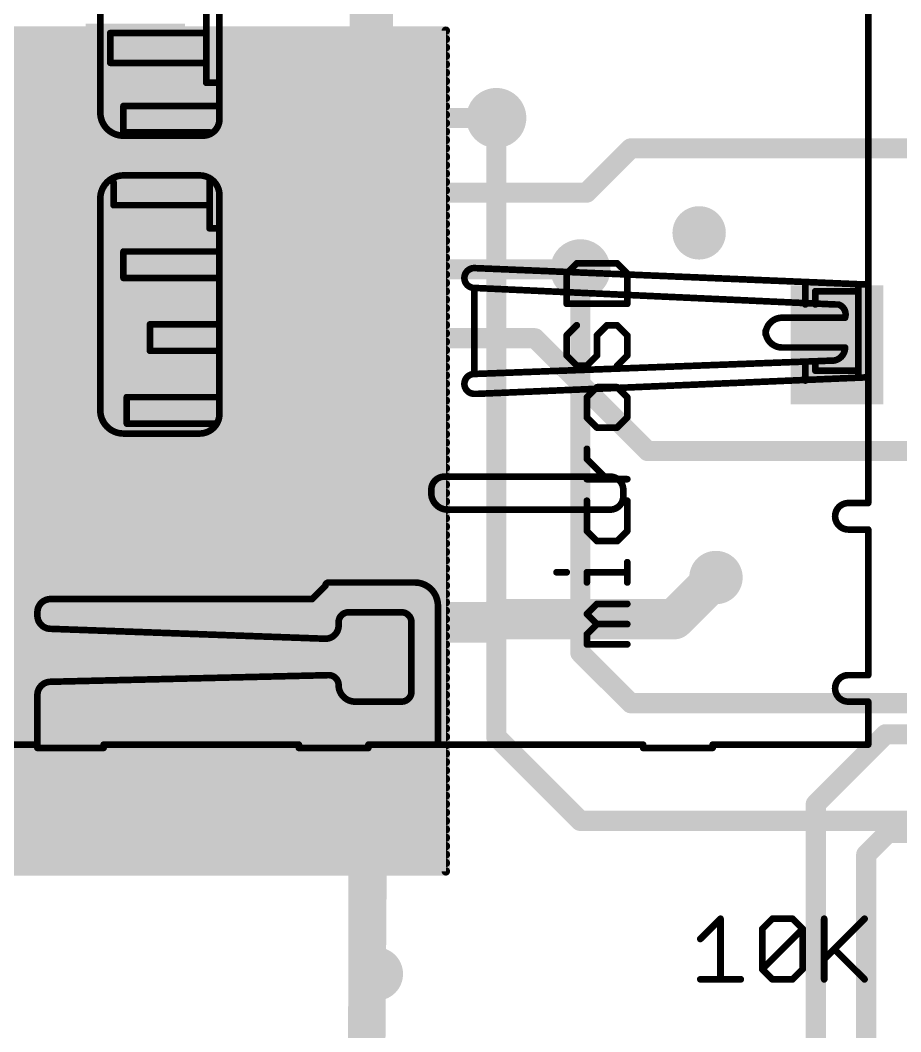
# Model space of a CAD drawing. Extents: x -5.7 to 68.6, y -2.1 to 53.8.
# Drawn here: x 3.73 to 17.03, y 29.33 to 44.61 of the extents above; entities that cross this region are included whole.
import ezdxf

# ---------------------------------------------------------------- set-up
doc = ezdxf.new("R2010")
doc.units = 0
for name, color, linetype in [('1', 12, 'CONTINUOUS'), ('16', 132, 'CONTINUOUS'), ('18', 110, 'CONTINUOUS'), ('27', 253, 'CONTINUOUS'), ('42', 132, 'CONTINUOUS'), ('51', 253, 'CONTINUOUS')]:
    doc.layers.add(name, color=color, linetype=linetype)

# ---------------------------------------------------------------- blocks, each defined once
blk = doc.blocks.new('RECT')
blk.add_solid([(-0.5, -0.5), (0.5, -0.5), (-0.5, 0.5), (0.5, 0.5)])
blk = doc.blocks.new('ROUNDV')
at = {"const_width": 0.5}
blk.add_lwpolyline([(0, -0.25, 1), (0, 0.25, 1), (0, -0.25)], format="xyb", dxfattribs=at)

msp = doc.modelspace()

# ---------------------------------------------------------------- linework, layer by layer
at = {"layer": '1'}
for points, const_width in [([(8.921, 18.646), (8.975, 53.321)], 0.508), ([(5.47, 44.204), (2.978, 44.204)], 0.6096), ([(5.87, 43.104), (5.898, 43.132)], 0.3048), ([(5.898, 43.132), (10.922, 43.132)], 0.3048), ([(12.286, 42.004), (12.954, 42.672)], 0.3048), ([(12.954, 42.672), (19.978, 42.672)], 0.3048), ([(5.47, 42.004), (12.286, 42.004)], 0.3048), ([(5.928, 40.846), (5.87, 40.904)], 0.3048), ([(5.928, 40.846), (12.192, 40.846)], 0.3048), ([(6.27, 39.804), (11.504, 39.804)], 0.3048), ([(11.504, 39.804), (11.938, 39.37)], 0.3048), ([(11.938, 39.37), (13.208, 38.1)], 0.3048), ([(13.208, 38.1), (17.272, 38.1)], 0.3048), ([(13.611, 35.56), (14.24, 36.189)], 0.6096), ([(3.048, 35.512), (10.874, 35.512)], 0.6096), ([(10.874, 35.512), (10.922, 35.56)], 0.6096), ([(10.922, 35.56), (13.611, 35.56)], 0.6096), ([(16.803, 33.821), (15.748, 32.766)], 0.3048), ([(20.018, 33.821), (16.803, 33.821)], 0.3048), ([(15.748, 32.766), (15.748, 25.33)], 0.3048), ([(16.838, 32.332), (16.51, 32.004)], 0.3048), ([(17.764, 32.332), (16.838, 32.332)], 0.3048), ([(16.51, 32.004), (16.51, 28.956)], 0.3048)]:
    msp.add_lwpolyline(points, dxfattribs=dict(at, const_width=const_width))
for points, const_width in [([(5.47, 44.0516, 1), (5.47, 44.3564)], 0.3048), ([(5.898, 43.2082, 1), (5.898, 43.0558)], 0.1524), ([(5.9519, 43.0781, 1), (5.8441, 43.1859)], 0.1524), ([(10.922, 43.0558, 1), (10.922, 43.2082)], 0.1524), ([(5.8161, 43.1579, 1), (5.9239, 43.0501)], 0.1524), ([(12.954, 42.7482, 1), (12.954, 42.5958)], 0.1524), ([(13.0079, 42.6181, 1), (12.9001, 42.7259)], 0.1524), ([(5.47, 42.0802, 1), (5.47, 41.9278)], 0.1524), ([(12.2321, 42.0579, 1), (12.3399, 41.9501)], 0.1524), ([(12.286, 41.9278, 1), (12.286, 42.0802)], 0.1524), ([(5.9239, 40.9579, 1), (5.8161, 40.8501)], 0.1524), ([(5.928, 40.9222, 1), (5.928, 40.7698)], 0.1524), ([(5.8741, 40.7921, 1), (5.9819, 40.8999)], 0.1524), ([(12.192, 40.7698, 1), (12.192, 40.9222)], 0.1524), ([(6.27, 39.8802, 1), (6.27, 39.7278)], 0.1524), ([(11.5579, 39.8579, 1), (11.4501, 39.7501)], 0.1524), ([(11.504, 39.7278, 1), (11.504, 39.8802)], 0.1524), ([(11.9919, 39.4239, 1), (11.8841, 39.3161)], 0.1524), ([(11.8841, 39.3161, 1), (11.9919, 39.4239)], 0.1524), ([(13.208, 38.1762, 1), (13.208, 38.0238)], 0.1524), ([(13.1541, 38.0461, 1), (13.2619, 38.1539)], 0.1524), ([(14.3478, 36.0812, 1), (14.1322, 36.2968)], 0.3048), ([(10.7662, 35.6198, 1), (10.9818, 35.4042)], 0.3048), ([(10.922, 35.7124, 1), (10.922, 35.4076)], 0.3048), ([(11.0298, 35.4522, 1), (10.8142, 35.6678)], 0.3048), ([(10.874, 35.3596, 1), (10.874, 35.6644)], 0.3048), ([(13.5032, 35.6678, 1), (13.7188, 35.4522)], 0.3048), ([(13.611, 35.4076, 1), (13.611, 35.7124)], 0.3048), ([(16.803, 33.8972, 1), (16.803, 33.7448)], 0.1524), ([(16.8569, 33.7671, 1), (16.7491, 33.8749)], 0.1524), ([(15.8242, 32.766, 1), (15.6718, 32.766)], 0.1524), ([(15.6941, 32.8199, 1), (15.8019, 32.7121)], 0.1524), ([(16.838, 32.4082, 1), (16.838, 32.2558)], 0.1524), ([(16.8919, 32.2781, 1), (16.7841, 32.3859)], 0.1524), ([(16.5862, 32.004, 1), (16.4338, 32.004)], 0.1524), ([(16.4561, 32.0579, 1), (16.5639, 31.9501)], 0.1524)]:
    msp.add_lwpolyline(points, format="xyb", dxfattribs=dict(at, const_width=const_width))
at = {"layer": '16'}
for points, const_width in [([(9.175, 53.554), (8.921, 18.646)], 0.5), ([(10.922, 43.132), (10.922, 33.782)], 0.3048), ([(12.192, 40.846), (12.192, 35.052)], 0.3048), ([(12.192, 35.052), (12.954, 34.29)], 0.3048), ([(12.954, 34.29), (26.162, 34.29)], 0.3048), ([(10.922, 33.782), (12.192, 32.512)], 0.3048), ([(12.192, 32.512), (27.178, 32.512)], 0.3048)]:
    msp.add_lwpolyline(points, dxfattribs=dict(at, const_width=const_width))
at = {"layer": '16', "const_width": 0.1524}
for points in [[(10.9982, 43.132, 1), (10.8458, 43.132)], [(12.2682, 40.846, 1), (12.1158, 40.846)], [(12.2459, 35.1059, 1), (12.1381, 34.9981)], [(12.1158, 35.052, 1), (12.2682, 35.052)], [(12.954, 34.3662, 1), (12.954, 34.2138)], [(12.9001, 34.2361, 1), (13.0079, 34.3439)], [(10.9759, 33.8359, 1), (10.8681, 33.7281)], [(10.8458, 33.782, 1), (10.9982, 33.782)], [(12.192, 32.5882, 1), (12.192, 32.4358)], [(12.1381, 32.4581, 1), (12.2459, 32.5659)]]:
    msp.add_lwpolyline(points, format="xyb", dxfattribs=at)
at = {"layer": '27', "const_width": 0.1016}
for points in [[(12.1376, 40.9354), (11.985, 40.7829)], [(12.7477, 40.9354), (12.1376, 40.9354)], [(12.9002, 40.7829), (12.7477, 40.9354)], [(11.985, 40.7829), (11.985, 40.3253)], [(12.9002, 40.3253), (12.9002, 40.7829)], [(11.985, 40.3253), (12.9002, 40.3253)], [(12.1376, 39.9999), (11.985, 39.8473)], [(12.4426, 39.8473), (12.5951, 39.9999)], [(12.5951, 39.9999), (12.7477, 39.9999)], [(12.7477, 39.9999), (12.9002, 39.8473)], [(11.985, 39.8473), (11.985, 39.5423)], [(12.4426, 39.5423), (12.4426, 39.8473)], [(12.9002, 39.8473), (12.9002, 39.5423)], [(11.985, 39.5423), (12.1376, 39.3898)], [(12.2901, 39.3898), (12.4426, 39.5423)], [(12.9002, 39.5423), (12.7477, 39.3898)], [(12.1376, 39.3898), (12.2901, 39.3898)], [(12.4426, 39.0644), (12.2901, 38.9118)], [(12.7477, 39.0644), (12.4426, 39.0644)], [(12.9002, 38.9118), (12.7477, 39.0644)], [(12.2901, 38.9118), (12.2901, 38.6068)], [(12.9002, 38.6068), (12.9002, 38.9118)], [(12.2901, 38.6068), (12.4426, 38.4542)], [(12.7477, 38.4542), (12.9002, 38.6068)], [(12.4426, 38.4542), (12.7477, 38.4542)], [(12.2901, 37.9797), (12.2901, 38.1322)], [(12.5951, 37.6746), (12.2901, 37.9797)], [(12.9002, 37.6746), (12.2901, 37.6746)], [(12.2901, 37.3492), (12.2901, 36.8916)], [(12.9002, 36.8916), (12.9002, 37.3492)], [(12.2901, 36.8916), (12.4426, 36.7391)], [(12.7477, 36.7391), (12.9002, 36.8916)], [(12.4426, 36.7391), (12.7477, 36.7391)], [(12.9002, 36.1154), (12.9002, 36.4205)], [(11.8325, 36.268), (11.985, 36.268)], [(12.2901, 36.1154), (12.2901, 36.268)], [(12.2901, 36.268), (12.9002, 36.268)], [(12.2901, 35.6375), (12.4426, 35.79)], [(12.4426, 35.79), (12.9002, 35.79)], [(12.4426, 35.485), (12.2901, 35.6375)], [(12.2901, 35.3325), (12.4426, 35.485)], [(12.4426, 35.485), (12.9002, 35.485)], [(12.2901, 35.1799), (12.2901, 35.3325)], [(12.9002, 35.1799), (12.2901, 35.1799)], [(14.0037, 30.7289), (14.3088, 31.034)], [(14.3088, 31.034), (14.3088, 30.1188)], [(14.9393, 30.8815), (15.0918, 31.034)], [(15.0918, 31.034), (15.3969, 31.034)], [(15.3969, 31.034), (15.5494, 30.8815)], [(15.8748, 31.034), (15.8748, 30.1188)], [(15.8748, 30.4239), (16.4849, 31.034)], [(14.9393, 30.2713), (14.9393, 30.8815)], [(14.9393, 30.2713), (15.5494, 30.8815)], [(15.5494, 30.8815), (15.5494, 30.2713)], [(16.0273, 30.5764), (16.4849, 30.1188)], [(15.0918, 30.1188), (14.9393, 30.2713)], [(15.5494, 30.2713), (15.3969, 30.1188)], [(14.0037, 30.1188), (14.6139, 30.1188)], [(15.3969, 30.1188), (15.0918, 30.1188)]]:
    msp.add_lwpolyline(points, dxfattribs=at)
at = {"layer": '27', "const_width": 0.0508}
for points in [[(12.1376, 40.9608, 1), (12.1376, 40.91)], [(12.1555, 40.9174, 1), (12.1196, 40.9534)], [(12.7656, 40.9534, 1), (12.7297, 40.9174)], [(12.7477, 40.91, 1), (12.7477, 40.9608)], [(12.0104, 40.7829, 1), (11.9596, 40.7829)], [(11.9671, 40.8008, 1), (12.003, 40.7649)], [(12.9256, 40.7829, 1), (12.8748, 40.7829)], [(12.8822, 40.7649, 1), (12.9182, 40.8008)], [(11.985, 40.3507, 1), (11.985, 40.2999)], [(11.9596, 40.3253, 1), (12.0104, 40.3253)], [(12.8748, 40.3253, 1), (12.9256, 40.3253)], [(12.9002, 40.2999, 1), (12.9002, 40.3507)], [(12.1555, 39.9819, 1), (12.1196, 40.0178)], [(12.5951, 40.0253, 1), (12.5951, 39.9745)], [(12.6131, 39.9819, 1), (12.5772, 40.0178)], [(12.7656, 40.0178, 1), (12.7297, 39.9819)], [(12.7477, 39.9745, 1), (12.7477, 40.0253)], [(12.0104, 39.8473, 1), (11.9596, 39.8473)], [(11.9671, 39.8653, 1), (12.003, 39.8294)], [(12.468, 39.8473, 1), (12.4172, 39.8473)], [(12.4246, 39.8653, 1), (12.4606, 39.8294)], [(12.9256, 39.8473, 1), (12.8748, 39.8473)], [(12.8822, 39.8294, 1), (12.9182, 39.8653)], [(12.003, 39.5602, 1), (11.9671, 39.5243)], [(12.4606, 39.5243, 1), (12.4246, 39.5602)], [(12.9182, 39.5243, 1), (12.8822, 39.5602)], [(11.9596, 39.5423, 1), (12.0104, 39.5423)], [(12.1376, 39.4152, 1), (12.1376, 39.3644)], [(12.1196, 39.3718, 1), (12.1555, 39.4077)], [(12.2721, 39.4077, 1), (12.308, 39.3718)], [(12.2901, 39.3644, 1), (12.2901, 39.4152)], [(12.4172, 39.5423, 1), (12.468, 39.5423)], [(12.7297, 39.4077, 1), (12.7656, 39.3718)], [(12.8748, 39.5423, 1), (12.9256, 39.5423)], [(12.4426, 39.0898, 1), (12.4426, 39.039)], [(12.4606, 39.0464, 1), (12.4246, 39.0823)], [(12.7656, 39.0823, 1), (12.7297, 39.0464)], [(12.7477, 39.039, 1), (12.7477, 39.0898)], [(12.3155, 38.9118, 1), (12.2647, 38.9118)], [(12.2721, 38.9298, 1), (12.308, 38.8939)], [(12.9256, 38.9118, 1), (12.8748, 38.9118)], [(12.8822, 38.8939, 1), (12.9182, 38.9298)], [(12.308, 38.6247, 1), (12.2721, 38.5888)], [(12.2647, 38.6068, 1), (12.3155, 38.6068)], [(12.8748, 38.6068, 1), (12.9256, 38.6068)], [(12.9182, 38.5888, 1), (12.8822, 38.6247)], [(12.4426, 38.4796, 1), (12.4426, 38.4288)], [(12.4246, 38.4363, 1), (12.4606, 38.4722)], [(12.7297, 38.4722, 1), (12.7656, 38.4363)], [(12.7477, 38.4288, 1), (12.7477, 38.4796)], [(12.3155, 38.1322, 1), (12.2647, 38.1322)], [(12.308, 37.9977, 1), (12.2721, 37.9617)], [(12.2647, 37.9797, 1), (12.3155, 37.9797)], [(12.2901, 37.7, 1), (12.2901, 37.6492)], [(12.5772, 37.6567, 1), (12.6131, 37.6926)], [(12.9002, 37.6492, 1), (12.9002, 37.7)], [(12.3155, 37.3492, 1), (12.2647, 37.3492)], [(12.9256, 37.3492, 1), (12.8748, 37.3492)], [(12.308, 36.9096, 1), (12.2721, 36.8737)], [(12.2647, 36.8916, 1), (12.3155, 36.8916)], [(12.8748, 36.8916, 1), (12.9256, 36.8916)], [(12.9182, 36.8737, 1), (12.8822, 36.9096)], [(12.4426, 36.7645, 1), (12.4426, 36.7137)], [(12.4246, 36.7212, 1), (12.4606, 36.7571)], [(12.7297, 36.7571, 1), (12.7656, 36.7212)], [(12.7477, 36.7137, 1), (12.7477, 36.7645)], [(12.9256, 36.4205, 1), (12.8748, 36.4205)], [(11.8325, 36.2934, 1), (11.8325, 36.2426)], [(11.985, 36.2426, 1), (11.985, 36.2934)], [(12.3155, 36.268, 1), (12.2647, 36.268)], [(12.2901, 36.2934, 1), (12.2901, 36.2426)], [(12.9002, 36.2426, 1), (12.9002, 36.2934)], [(12.2647, 36.1154, 1), (12.3155, 36.1154)], [(12.8748, 36.1154, 1), (12.9256, 36.1154)], [(12.4426, 35.8154, 1), (12.4426, 35.7646)], [(12.4606, 35.7721, 1), (12.4246, 35.808)], [(12.9002, 35.7646, 1), (12.9002, 35.8154)], [(12.308, 35.6555, 1), (12.2721, 35.6196)], [(12.2721, 35.6555, 1), (12.308, 35.6196)], [(12.4426, 35.5104, 1), (12.4426, 35.4596)], [(12.4606, 35.467, 1), (12.4246, 35.5029)], [(12.4246, 35.467, 1), (12.4606, 35.5029)], [(12.9002, 35.4596, 1), (12.9002, 35.5104)], [(12.3155, 35.3325, 1), (12.2647, 35.3325)], [(12.2721, 35.3504, 1), (12.308, 35.3145)], [(12.2901, 35.2053, 1), (12.2901, 35.1545)], [(12.2647, 35.1799, 1), (12.3155, 35.1799)], [(12.9002, 35.1545, 1), (12.9002, 35.2053)], [(14.3342, 31.034, 1), (14.2834, 31.034)], [(14.3268, 31.016, 1), (14.2908, 31.0519)], [(15.0918, 31.0594, 1), (15.0918, 31.0086)], [(15.1098, 31.016, 1), (15.0738, 31.0519)], [(15.4148, 31.0519, 1), (15.3789, 31.016)], [(15.3969, 31.0086, 1), (15.3969, 31.0594)], [(15.9002, 31.034, 1), (15.8494, 31.034)], [(16.5029, 31.016, 1), (16.4669, 31.0519)], [(14.9647, 30.8815, 1), (14.9139, 30.8815)], [(14.9213, 30.8994, 1), (14.9572, 30.8635)], [(15.5748, 30.8815, 1), (15.524, 30.8815)], [(15.5673, 30.8635, 1), (15.5314, 30.8994)], [(15.5314, 30.8635, 1), (15.5673, 30.8994)], [(13.9858, 30.7469, 1), (14.0217, 30.711)], [(16.0453, 30.5944, 1), (16.0093, 30.5584)], [(15.8568, 30.4418, 1), (15.8927, 30.4059)], [(14.9572, 30.2893, 1), (14.9213, 30.2534)], [(14.9213, 30.2893, 1), (14.9572, 30.2534)], [(14.9139, 30.2713, 1), (14.9647, 30.2713)], [(15.524, 30.2713, 1), (15.5748, 30.2713)], [(15.5673, 30.2534, 1), (15.5314, 30.2893)], [(14.0037, 30.1442, 1), (14.0037, 30.0934)], [(14.2834, 30.1188, 1), (14.3342, 30.1188)], [(14.6139, 30.0934, 1), (14.6139, 30.1442)], [(15.0918, 30.1442, 1), (15.0918, 30.0934)], [(15.0738, 30.1008, 1), (15.1098, 30.1368)], [(15.3789, 30.1368, 1), (15.4148, 30.1008)], [(15.3969, 30.0934, 1), (15.3969, 30.1442)], [(15.8494, 30.1188, 1), (15.9002, 30.1188)], [(16.4669, 30.1008, 1), (16.5029, 30.1368)]]:
    msp.add_lwpolyline(points, format="xyb", dxfattribs=at)
at = {"layer": '42', "const_width": 0.127}
for points in [[(0, 44.45), (10.16, 44.45)], [(10.16, 44.45), (10.16, 31.75)], [(0, 44.323), (10.16, 44.323)], [(0, 44.196), (10.16, 44.196)], [(0, 44.069), (10.16, 44.069)], [(0, 43.942), (10.16, 43.942)], [(0, 43.815), (10.16, 43.815)], [(0, 43.688), (10.16, 43.688)], [(0, 43.561), (10.16, 43.561)], [(0, 43.434), (10.16, 43.434)], [(0, 43.307), (10.16, 43.307)], [(0, 43.18), (10.16, 43.18)], [(0, 43.053), (10.16, 43.053)], [(0, 42.926), (10.16, 42.926)], [(0, 42.799), (10.16, 42.799)], [(0, 42.672), (10.16, 42.672)], [(0, 42.545), (10.16, 42.545)], [(0, 42.418), (10.16, 42.418)], [(0, 42.291), (10.16, 42.291)], [(0, 42.164), (10.16, 42.164)], [(0, 42.037), (10.16, 42.037)], [(0, 41.91), (10.16, 41.91)], [(0, 41.783), (10.16, 41.783)], [(0, 41.656), (10.16, 41.656)], [(0, 41.529), (10.16, 41.529)], [(0, 41.402), (10.16, 41.402)], [(0, 41.275), (10.16, 41.275)], [(0, 41.148), (10.16, 41.148)], [(0, 41.021), (10.16, 41.021)], [(0, 40.894), (10.16, 40.894)], [(0, 40.767), (10.16, 40.767)], [(0, 40.64), (10.16, 40.64)], [(0, 40.513), (10.16, 40.513)], [(0, 40.386), (10.16, 40.386)], [(0, 40.259), (10.16, 40.259)], [(0, 40.132), (10.16, 40.132)], [(0, 40.005), (10.16, 40.005)], [(0, 39.878), (10.16, 39.878)], [(0, 39.751), (10.16, 39.751)], [(0, 39.624), (10.16, 39.624)], [(0, 39.497), (10.16, 39.497)], [(0, 39.37), (10.16, 39.37)], [(0, 39.243), (10.16, 39.243)], [(0, 39.116), (10.16, 39.116)], [(0, 38.989), (10.16, 38.989)], [(0, 38.862), (10.16, 38.862)], [(0, 38.735), (10.16, 38.735)], [(0, 38.608), (10.16, 38.608)], [(0, 38.481), (10.16, 38.481)], [(0, 38.354), (10.16, 38.354)], [(0, 38.227), (10.16, 38.227)], [(0, 38.1), (10.16, 38.1)], [(0, 37.973), (10.16, 37.973)], [(0, 37.846), (10.16, 37.846)], [(0, 37.719), (10.16, 37.719)], [(0, 37.592), (10.16, 37.592)], [(0, 37.465), (10.16, 37.465)], [(0, 37.338), (10.16, 37.338)], [(0, 37.211), (10.16, 37.211)], [(0, 37.084), (10.16, 37.084)], [(0, 36.957), (10.16, 36.957)], [(0, 36.83), (10.16, 36.83)], [(0, 36.703), (10.16, 36.703)], [(0, 36.576), (10.16, 36.576)], [(0, 36.449), (10.16, 36.449)], [(0, 36.322), (10.16, 36.322)], [(0, 36.195), (10.16, 36.195)], [(0, 36.068), (10.16, 36.068)], [(0, 35.941), (10.16, 35.941)], [(0, 35.814), (10.16, 35.814)], [(0, 35.687), (10.16, 35.687)], [(0, 35.56), (10.16, 35.56)], [(0, 35.433), (10.16, 35.433)], [(0, 35.306), (10.16, 35.306)], [(0, 35.179), (10.16, 35.179)], [(0, 35.052), (10.16, 35.052)], [(0, 34.925), (10.16, 34.925)], [(0, 34.798), (10.16, 34.798)], [(0, 34.671), (10.16, 34.671)], [(0, 34.544), (10.16, 34.544)], [(0, 34.417), (10.16, 34.417)], [(0, 34.29), (10.16, 34.29)], [(0, 34.163), (10.16, 34.163)], [(0, 34.036), (10.16, 34.036)], [(0, 33.909), (10.16, 33.909)], [(0, 33.782), (10.16, 33.782)], [(0, 33.655), (10.16, 33.655)], [(0, 33.528), (10.16, 33.528)], [(0, 33.401), (10.16, 33.401)], [(0, 33.274), (10.16, 33.274)], [(0, 33.147), (10.16, 33.147)], [(0, 33.02), (10.16, 33.02)], [(0, 32.893), (10.16, 32.893)], [(0, 32.766), (10.16, 32.766)], [(0, 32.639), (10.16, 32.639)], [(0, 32.512), (10.16, 32.512)], [(0, 32.385), (10.16, 32.385)], [(0, 32.258), (10.16, 32.258)], [(0, 32.131), (10.16, 32.131)], [(0, 32.004), (10.16, 32.004)], [(0, 31.877), (10.16, 31.877)], [(10.16, 31.75), (0, 31.75)], [(0, 31.75), (10.16, 31.75)]]:
    msp.add_lwpolyline(points, dxfattribs=at)
at = {"layer": '42', "const_width": 0.0635}
for points in [[(10.1918, 44.45, 1), (10.1282, 44.45)], [(10.16, 44.4183, 1), (10.16, 44.4818)], [(10.16, 44.2912, 1), (10.16, 44.3548)], [(10.16, 44.1643, 1), (10.16, 44.2278)], [(10.16, 44.0373, 1), (10.16, 44.1008)], [(10.16, 43.9102, 1), (10.16, 43.9738)], [(10.16, 43.7833, 1), (10.16, 43.8468)], [(10.16, 43.6563, 1), (10.16, 43.7198)], [(10.16, 43.5292, 1), (10.16, 43.5928)], [(10.16, 43.4023, 1), (10.16, 43.4658)], [(10.16, 43.2752, 1), (10.16, 43.3388)], [(10.16, 43.1482, 1), (10.16, 43.2118)], [(10.16, 43.0213, 1), (10.16, 43.0848)], [(10.16, 42.8942, 1), (10.16, 42.9578)], [(10.16, 42.7672, 1), (10.16, 42.8308)], [(10.16, 42.6403, 1), (10.16, 42.7038)], [(10.16, 42.5132, 1), (10.16, 42.5768)], [(10.16, 42.3862, 1), (10.16, 42.4498)], [(10.16, 42.2593, 1), (10.16, 42.3228)], [(10.16, 42.1322, 1), (10.16, 42.1958)], [(10.16, 42.0052, 1), (10.16, 42.0688)], [(10.16, 41.8783, 1), (10.16, 41.9418)], [(10.16, 41.7512, 1), (10.16, 41.8148)], [(10.16, 41.6242, 1), (10.16, 41.6878)], [(10.16, 41.4973, 1), (10.16, 41.5608)], [(10.16, 41.3702, 1), (10.16, 41.4338)], [(10.16, 41.2432, 1), (10.16, 41.3068)], [(10.16, 41.1163, 1), (10.16, 41.1798)], [(10.16, 40.9892, 1), (10.16, 41.0528)], [(10.16, 40.8623, 1), (10.16, 40.9258)], [(10.16, 40.7353, 1), (10.16, 40.7988)], [(10.16, 40.6082, 1), (10.16, 40.6718)], [(10.16, 40.4813, 1), (10.16, 40.5448)], [(10.16, 40.3543, 1), (10.16, 40.4178)], [(10.16, 40.2272, 1), (10.16, 40.2908)], [(10.16, 40.1003, 1), (10.16, 40.1638)], [(10.16, 39.9733, 1), (10.16, 40.0368)], [(10.16, 39.8462, 1), (10.16, 39.9098)], [(10.16, 39.7193, 1), (10.16, 39.7828)], [(10.16, 39.5922, 1), (10.16, 39.6558)], [(10.16, 39.4652, 1), (10.16, 39.5288)], [(10.16, 39.3383, 1), (10.16, 39.4018)], [(10.16, 39.2112, 1), (10.16, 39.2748)], [(10.16, 39.0842, 1), (10.16, 39.1478)], [(10.16, 38.9573, 1), (10.16, 39.0208)], [(10.16, 38.8302, 1), (10.16, 38.8938)], [(10.16, 38.7032, 1), (10.16, 38.7668)], [(10.16, 38.5763, 1), (10.16, 38.6398)], [(10.16, 38.4492, 1), (10.16, 38.5128)], [(10.16, 38.3222, 1), (10.16, 38.3858)], [(10.16, 38.1953, 1), (10.16, 38.2588)], [(10.16, 38.0682, 1), (10.16, 38.1318)], [(10.16, 37.9412, 1), (10.16, 38.0048)], [(10.16, 37.8143, 1), (10.16, 37.8778)], [(10.16, 37.6872, 1), (10.16, 37.7508)], [(10.16, 37.5602, 1), (10.16, 37.6238)], [(10.16, 37.4333, 1), (10.16, 37.4968)], [(10.16, 37.3062, 1), (10.16, 37.3698)], [(10.16, 37.1792, 1), (10.16, 37.2428)], [(10.16, 37.0523, 1), (10.16, 37.1158)], [(10.16, 36.9252, 1), (10.16, 36.9888)], [(10.16, 36.7982, 1), (10.16, 36.8618)], [(10.16, 36.6713, 1), (10.16, 36.7348)], [(10.16, 36.5442, 1), (10.16, 36.6078)], [(10.16, 36.4173, 1), (10.16, 36.4808)], [(10.16, 36.2903, 1), (10.16, 36.3538)], [(10.16, 36.1632, 1), (10.16, 36.2268)], [(10.16, 36.0363, 1), (10.16, 36.0998)], [(10.16, 35.9093, 1), (10.16, 35.9728)], [(10.16, 35.7822, 1), (10.16, 35.8458)], [(10.16, 35.6553, 1), (10.16, 35.7188)], [(10.16, 35.5282, 1), (10.16, 35.5918)], [(10.16, 35.4012, 1), (10.16, 35.4648)], [(10.16, 35.2743, 1), (10.16, 35.3378)], [(10.16, 35.1472, 1), (10.16, 35.2108)], [(10.16, 35.0202, 1), (10.16, 35.0838)], [(10.16, 34.8933, 1), (10.16, 34.9568)], [(10.16, 34.7662, 1), (10.16, 34.8298)], [(10.16, 34.6392, 1), (10.16, 34.7028)], [(10.16, 34.5123, 1), (10.16, 34.5758)], [(10.16, 34.3852, 1), (10.16, 34.4488)], [(10.16, 34.2582, 1), (10.16, 34.3218)], [(10.16, 34.1313, 1), (10.16, 34.1948)], [(10.16, 34.0042, 1), (10.16, 34.0678)], [(10.16, 33.8772, 1), (10.16, 33.9408)], [(10.16, 33.7503, 1), (10.16, 33.8138)], [(10.16, 33.6232, 1), (10.16, 33.6868)], [(10.16, 33.4962, 1), (10.16, 33.5598)], [(10.16, 33.3693, 1), (10.16, 33.4328)], [(10.16, 33.2422, 1), (10.16, 33.3058)], [(10.16, 33.1152, 1), (10.16, 33.1788)], [(10.16, 32.9883, 1), (10.16, 33.0518)], [(10.16, 32.8612, 1), (10.16, 32.9248)], [(10.16, 32.7342, 1), (10.16, 32.7978)], [(10.16, 32.6073, 1), (10.16, 32.6708)], [(10.16, 32.4802, 1), (10.16, 32.5438)], [(10.16, 32.3532, 1), (10.16, 32.4168)], [(10.16, 32.2263, 1), (10.16, 32.2898)], [(10.16, 32.0992, 1), (10.16, 32.1628)], [(10.16, 31.9723, 1), (10.16, 32.0358)], [(10.16, 31.8453, 1), (10.16, 31.9088)], [(10.16, 31.7183, 1), (10.16, 31.7817)], [(10.16, 31.7183, 1), (10.16, 31.7817)], [(10.1282, 31.75, 1), (10.1918, 31.75)]]:
    msp.add_lwpolyline(points, format="xyb", dxfattribs=at)
at = {"layer": '51', "const_width": 0.1}
for points in [[(4.94, 43.214), (4.94, 46.414)], [(16.54, 37.314), (16.54, 44.914)], [(6.54, 44.764), (6.54, 44.414)], [(6.74, 44.764), (6.74, 43.664)], [(6.54, 44.414), (5.09, 44.414)], [(5.09, 44.414), (5.09, 43.964)], [(6.54, 44.414), (6.54, 43.964)], [(5.09, 43.964), (6.54, 43.964)], [(6.54, 43.964), (6.54, 43.664)], [(6.54, 43.664), (6.74, 43.664)], [(6.74, 43.664), (6.74, 43.314)], [(6.74, 43.314), (5.29, 43.314)], [(5.29, 43.314), (5.29, 42.914)], [(6.74, 43.314), (6.74, 43.114)], [(5.29, 42.914), (6.59, 42.914)], [(6.49, 42.864), (5.29, 42.864)], [(5.14, 41.814), (5.14, 42.164)], [(5.29, 42.264), (6.44, 42.264)], [(6.59, 42.214), (6.59, 41.814)], [(4.94, 38.714), (4.94, 41.914)], [(6.74, 41.964), (6.74, 41.464)], [(6.59, 41.814), (5.14, 41.814)], [(6.59, 41.814), (6.59, 41.464)], [(6.59, 41.464), (6.74, 41.464)], [(6.74, 41.464), (6.74, 41.114)], [(6.74, 41.114), (5.29, 41.114)], [(5.29, 41.114), (5.29, 40.714)], [(6.74, 41.114), (6.74, 40.014)], [(10.59, 40.864), (16.54, 40.614)], [(5.29, 40.714), (6.69, 40.714)], [(15.59, 40.314), (15.59, 40.614)], [(16.04, 40.314), (10.59, 40.564)], [(10.59, 40.564), (10.59, 39.264)], [(15.74, 40.314), (15.74, 40.514)], [(15.74, 40.514), (16.34, 40.514)], [(16.39, 40.564), (16.39, 39.214)], [(16.09, 40.314), (16.04, 40.314)], [(6.74, 40.014), (5.69, 40.014)], [(5.69, 40.014), (5.69, 39.614)], [(6.74, 40.014), (6.74, 39.614)], [(15.24, 40.114), (16.19, 40.114)], [(14.99, 39.914), (14.99, 39.864)], [(5.69, 39.614), (6.74, 39.614)], [(6.74, 39.614), (6.74, 38.914)], [(16.19, 39.664), (15.24, 39.664)], [(10.59, 39.264), (15.94, 39.464)], [(15.59, 39.414), (15.59, 39.164)], [(15.74, 39.414), (15.74, 39.314)], [(15.94, 39.464), (15.99, 39.464)], [(15.74, 39.314), (16.34, 39.314)], [(16.54, 39.214), (10.64, 38.964)], [(10.64, 38.964), (10.59, 38.964)], [(6.74, 38.914), (5.34, 38.914)], [(5.34, 38.914), (5.34, 38.514)], [(6.74, 38.914), (6.74, 38.664)], [(5.34, 38.514), (6.69, 38.514)], [(6.44, 38.364), (5.29, 38.364)], [(10.14, 37.714), (12.64, 37.714)], [(9.94, 37.464), (9.94, 37.514)], [(12.84, 37.514), (12.84, 37.414)], [(16.24, 37.314), (16.54, 37.314)], [(12.64, 37.214), (10.19, 37.214)], [(16.54, 36.914), (16.24, 36.914)], [(16.54, 34.714), (16.54, 36.914)], [(8.14, 35.864), (8.34, 36.064)], [(8.39, 36.114), (9.69, 36.114)], [(4.19, 35.864), (8.14, 35.864)], [(10.04, 35.764), (10.04, 33.664)], [(3.99, 35.614), (3.99, 35.664)], [(9.49, 35.664), (8.69, 35.664)], [(8.34, 35.264), (4.19, 35.414)], [(8.54, 35.514), (8.54, 35.464)], [(9.64, 34.464), (9.64, 35.514)], [(4.19, 34.614), (8.39, 34.714)], [(16.24, 34.714), (16.54, 34.714)], [(3.99, 33.664), (3.99, 34.414)], [(8.79, 34.314), (9.49, 34.314)], [(16.54, 34.314), (16.24, 34.314)], [(16.54, 33.664), (16.54, 34.314)], [(3.09, 33.664), (3.99, 33.664)], [(3.99, 33.664), (3.99, 33.614)], [(3.99, 33.614), (4.99, 33.614)], [(4.99, 33.614), (4.99, 33.664)], [(4.99, 33.664), (7.94, 33.664)], [(7.94, 33.664), (7.94, 33.614)], [(7.94, 33.614), (8.99, 33.614)], [(8.99, 33.614), (8.99, 33.664)], [(8.99, 33.664), (10.04, 33.664)], [(10.04, 33.664), (13.14, 33.664)], [(13.14, 33.664), (13.14, 33.614)], [(13.14, 33.614), (14.19, 33.614)], [(14.19, 33.614), (14.19, 33.664)], [(14.19, 33.664), (16.54, 33.664)]]:
    msp.add_lwpolyline(points, dxfattribs=at)
at = {"layer": '51'}
for points, const_width in [([(5.09, 44.439, 1), (5.09, 44.389)], 0.05), ([(5.115, 44.414, 1), (5.065, 44.414)], 0.05), ([(6.565, 44.414, 1), (6.515, 44.414)], 0.05), ([(6.515, 44.414, 1), (6.565, 44.414)], 0.05), ([(6.54, 44.389, 1), (6.54, 44.439)], 0.05), ([(5.09, 43.989, 1), (5.09, 43.939)], 0.05), ([(6.565, 43.964, 1), (6.515, 43.964)], 0.05), ([(6.54, 43.939, 1), (6.54, 43.989)], 0.05), ([(5.065, 43.964, 1), (5.115, 43.964)], 0.05), ([(6.515, 43.964, 1), (6.565, 43.964)], 0.05), ([(6.54, 43.689, 1), (6.54, 43.639)], 0.05), ([(6.765, 43.664, 1), (6.715, 43.664)], 0.05), ([(6.74, 43.639, 1), (6.74, 43.689)], 0.05), ([(6.515, 43.664, 1), (6.565, 43.664)], 0.05), ([(6.715, 43.664, 1), (6.765, 43.664)], 0.05), ([(4.94, 43.214, 0.4142), (5.29, 42.864)], 0.1), ([(4.965, 43.214, 1), (4.915, 43.214)], 0.05), ([(5.29, 43.339, 1), (5.29, 43.289)], 0.05), ([(5.315, 43.314, 1), (5.265, 43.314)], 0.05), ([(6.765, 43.314, 1), (6.715, 43.314)], 0.05), ([(6.715, 43.314, 1), (6.765, 43.314)], 0.05), ([(6.74, 43.289, 1), (6.74, 43.339)], 0.05), ([(4.915, 43.214, 1), (4.965, 43.214)], 0.05), ([(6.49, 42.864, 0.4142), (6.74, 43.114)], 0.1), ([(6.765, 43.114, 1), (6.715, 43.114)], 0.05), ([(6.715, 43.114, 1), (6.765, 43.114)], 0.05), ([(5.29, 42.939, 1), (5.29, 42.889)], 0.05), ([(6.59, 42.889, 1), (6.59, 42.939)], 0.05), ([(5.265, 42.914, 1), (5.315, 42.914)], 0.05), ([(5.29, 42.889, 1), (5.29, 42.839)], 0.05), ([(5.29, 42.839, 1), (5.29, 42.889)], 0.05), ([(6.49, 42.889, 1), (6.49, 42.839)], 0.05), ([(6.49, 42.839, 1), (6.49, 42.889)], 0.05), ([(5.29, 42.264, 0.4142), (4.94, 41.914)], 0.1), ([(5.165, 42.164, 1), (5.115, 42.164)], 0.05), ([(5.29, 42.289, 1), (5.29, 42.239)], 0.05), ([(5.29, 42.239, 1), (5.29, 42.289)], 0.05), ([(6.74, 41.964, 0.4142), (6.44, 42.264)], 0.1), ([(6.44, 42.289, 1), (6.44, 42.239)], 0.05), ([(6.44, 42.239, 1), (6.44, 42.289)], 0.05), ([(6.615, 42.214, 1), (6.565, 42.214)], 0.05), ([(4.965, 41.914, 1), (4.915, 41.914)], 0.05), ([(4.915, 41.914, 1), (4.965, 41.914)], 0.05), ([(6.765, 41.964, 1), (6.715, 41.964)], 0.05), ([(6.715, 41.964, 1), (6.765, 41.964)], 0.05), ([(5.14, 41.839, 1), (5.14, 41.789)], 0.05), ([(5.115, 41.814, 1), (5.165, 41.814)], 0.05), ([(6.615, 41.814, 1), (6.565, 41.814)], 0.05), ([(6.565, 41.814, 1), (6.615, 41.814)], 0.05), ([(6.59, 41.789, 1), (6.59, 41.839)], 0.05), ([(6.59, 41.489, 1), (6.59, 41.439)], 0.05), ([(6.565, 41.464, 1), (6.615, 41.464)], 0.05), ([(6.765, 41.464, 1), (6.715, 41.464)], 0.05), ([(6.715, 41.464, 1), (6.765, 41.464)], 0.05), ([(6.74, 41.439, 1), (6.74, 41.489)], 0.05), ([(5.29, 41.139, 1), (5.29, 41.089)], 0.05), ([(5.315, 41.114, 1), (5.265, 41.114)], 0.05), ([(6.765, 41.114, 1), (6.715, 41.114)], 0.05), ([(6.715, 41.114, 1), (6.765, 41.114)], 0.05), ([(6.74, 41.089, 1), (6.74, 41.139)], 0.05), ([(10.59, 40.864, 0.4142), (10.44, 40.714)], 0.1), ([(10.591, 40.889, 1), (10.589, 40.839)], 0.05), ([(10.59, 40.839, 1), (10.59, 40.889)], 0.05), ([(5.29, 40.739, 1), (5.29, 40.689)], 0.05), ([(5.265, 40.714, 1), (5.315, 40.714)], 0.05), ([(6.69, 40.689, 1), (6.69, 40.739)], 0.05), ([(10.44, 40.714, 0.4142), (10.59, 40.564)], 0.1), ([(10.465, 40.714, 1), (10.415, 40.714)], 0.05), ([(10.415, 40.714, 1), (10.465, 40.714)], 0.05), ([(15.615, 40.614, 1), (15.565, 40.614)], 0.05), ([(16.539, 40.589, 1), (16.541, 40.639)], 0.05), ([(10.5911, 40.589, 1), (10.5889, 40.539)], 0.05), ([(10.615, 40.564, 1), (10.565, 40.564)], 0.05), ([(10.59, 40.539, 1), (10.59, 40.589)], 0.05), ([(15.765, 40.514, 1), (15.715, 40.514)], 0.05), ([(15.74, 40.539, 1), (15.74, 40.489)], 0.05), ([(16.34, 40.489, 1), (16.34, 40.539)], 0.05), ([(16.415, 40.564, 1), (16.365, 40.564)], 0.05), ([(16.04, 40.339, 1), (16.04, 40.289)], 0.05), ([(16.0389, 40.289, 1), (16.0411, 40.339)], 0.05), ([(16.19, 40.114, 0.4142), (16.09, 40.314)], 0.1), ([(16.0979, 40.3377, 1), (16.0821, 40.2903)], 0.05), ([(16.09, 40.289, 1), (16.09, 40.339)], 0.05), ([(15.565, 40.314, 1), (15.615, 40.314)], 0.05), ([(15.715, 40.314, 1), (15.765, 40.314)], 0.05), ([(5.69, 40.039, 1), (5.69, 39.989)], 0.05), ([(5.715, 40.014, 1), (5.665, 40.014)], 0.05), ([(6.765, 40.014, 1), (6.715, 40.014)], 0.05), ([(6.715, 40.014, 1), (6.765, 40.014)], 0.05), ([(6.74, 39.989, 1), (6.74, 40.039)], 0.05), ([(15.24, 40.114, 0.4142), (14.99, 39.864)], 0.1), ([(15.24, 40.139, 1), (15.24, 40.089)], 0.05), ([(15.24, 40.089, 1), (15.24, 40.139)], 0.05), ([(16.1663, 40.1219, 1), (16.2137, 40.1061)], 0.05), ([(16.19, 40.089, 1), (16.19, 40.139)], 0.05), ([(14.99, 39.914, 0.4142), (15.24, 39.664)], 0.1), ([(15.015, 39.914, 1), (14.965, 39.914)], 0.05), ([(15.015, 39.914, 1), (14.965, 39.914)], 0.05), ([(14.965, 39.864, 1), (15.015, 39.864)], 0.05), ([(14.965, 39.864, 1), (15.015, 39.864)], 0.05), ([(5.69, 39.639, 1), (5.69, 39.589)], 0.05), ([(5.665, 39.614, 1), (5.715, 39.614)], 0.05), ([(6.765, 39.614, 1), (6.715, 39.614)], 0.05), ([(6.715, 39.614, 1), (6.765, 39.614)], 0.05), ([(6.74, 39.589, 1), (6.74, 39.639)], 0.05), ([(15.24, 39.689, 1), (15.24, 39.639)], 0.05), ([(15.24, 39.639, 1), (15.24, 39.689)], 0.05), ([(15.99, 39.464, 0.4142), (16.19, 39.664)], 0.1), ([(16.215, 39.664, 1), (16.165, 39.664)], 0.05), ([(16.19, 39.639, 1), (16.19, 39.689)], 0.05), ([(15.615, 39.414, 1), (15.565, 39.414)], 0.05), ([(15.765, 39.414, 1), (15.715, 39.414)], 0.05), ([(15.94, 39.489, 1), (15.94, 39.439)], 0.05), ([(15.9409, 39.439, 1), (15.9391, 39.489)], 0.05), ([(15.99, 39.489, 1), (15.99, 39.439)], 0.05), ([(15.99, 39.439, 1), (15.99, 39.489)], 0.05), ([(10.59, 39.264, 0.4142), (10.44, 39.114)], 0.1), ([(10.5891, 39.289, 1), (10.5909, 39.239)], 0.05), ([(10.565, 39.264, 1), (10.615, 39.264)], 0.05), ([(10.59, 39.239, 1), (10.59, 39.289)], 0.05), ([(15.74, 39.339, 1), (15.74, 39.289)], 0.05), ([(15.715, 39.314, 1), (15.765, 39.314)], 0.05), ([(16.34, 39.289, 1), (16.34, 39.339)], 0.05), ([(10.44, 39.114, 0.4142), (10.59, 38.964)], 0.1), ([(10.465, 39.114, 1), (10.415, 39.114)], 0.05), ([(10.415, 39.114, 1), (10.465, 39.114)], 0.05), ([(15.565, 39.164, 1), (15.615, 39.164)], 0.05), ([(16.365, 39.214, 1), (16.415, 39.214)], 0.05), ([(16.5411, 39.189, 1), (16.5389, 39.239)], 0.05), ([(10.59, 38.989, 1), (10.59, 38.939)], 0.05), ([(10.59, 38.939, 1), (10.59, 38.989)], 0.05), ([(10.6389, 38.989, 1), (10.6411, 38.939)], 0.05), ([(10.64, 38.939, 1), (10.64, 38.989)], 0.05), ([(5.34, 38.939, 1), (5.34, 38.889)], 0.05), ([(5.365, 38.914, 1), (5.315, 38.914)], 0.05), ([(6.765, 38.914, 1), (6.715, 38.914)], 0.05), ([(6.715, 38.914, 1), (6.765, 38.914)], 0.05), ([(6.74, 38.889, 1), (6.74, 38.939)], 0.05), ([(4.94, 38.714, 0.4142), (5.29, 38.364)], 0.1), ([(4.965, 38.714, 1), (4.915, 38.714)], 0.05), ([(4.915, 38.714, 1), (4.965, 38.714)], 0.05), ([(6.44, 38.364, 0.4142), (6.74, 38.664)], 0.1), ([(6.765, 38.664, 1), (6.715, 38.664)], 0.05), ([(6.715, 38.664, 1), (6.765, 38.664)], 0.05), ([(5.34, 38.539, 1), (5.34, 38.489)], 0.05), ([(5.315, 38.514, 1), (5.365, 38.514)], 0.05), ([(6.69, 38.489, 1), (6.69, 38.539)], 0.05), ([(5.29, 38.389, 1), (5.29, 38.339)], 0.05), ([(5.29, 38.339, 1), (5.29, 38.389)], 0.05), ([(6.44, 38.389, 1), (6.44, 38.339)], 0.05), ([(6.44, 38.339, 1), (6.44, 38.389)], 0.05), ([(10.14, 37.714, 0.4142), (9.94, 37.514)], 0.1), ([(10.14, 37.739, 1), (10.14, 37.689)], 0.05), ([(10.14, 37.689, 1), (10.14, 37.739)], 0.05), ([(12.84, 37.514, 0.4142), (12.64, 37.714)], 0.1), ([(12.64, 37.739, 1), (12.64, 37.689)], 0.05), ([(12.64, 37.689, 1), (12.64, 37.739)], 0.05), ([(9.965, 37.514, 1), (9.915, 37.514)], 0.05), ([(9.915, 37.514, 1), (9.965, 37.514)], 0.05), ([(9.94, 37.464, 0.4142), (10.19, 37.214)], 0.1), ([(9.965, 37.464, 1), (9.915, 37.464)], 0.05), ([(9.915, 37.464, 1), (9.965, 37.464)], 0.05), ([(12.64, 37.214, 0.4142), (12.84, 37.414)], 0.1), ([(12.865, 37.514, 1), (12.815, 37.514)], 0.05), ([(12.815, 37.514, 1), (12.865, 37.514)], 0.05), ([(12.865, 37.414, 1), (12.815, 37.414)], 0.05), ([(12.815, 37.414, 1), (12.865, 37.414)], 0.05), ([(16.24, 37.314, 0.4142), (16.04, 37.114)], 0.1), ([(16.24, 37.339, 1), (16.24, 37.289)], 0.05), ([(16.24, 37.289, 1), (16.24, 37.339)], 0.05), ([(16.515, 37.314, 1), (16.565, 37.314)], 0.05), ([(16.54, 37.289, 1), (16.54, 37.339)], 0.05), ([(10.19, 37.239, 1), (10.19, 37.189)], 0.05), ([(10.19, 37.189, 1), (10.19, 37.239)], 0.05), ([(12.64, 37.239, 1), (12.64, 37.189)], 0.05), ([(12.64, 37.189, 1), (12.64, 37.239)], 0.05), ([(16.04, 37.114, 0.4142), (16.24, 36.914)], 0.1), ([(16.065, 37.114, 1), (16.015, 37.114)], 0.05), ([(16.015, 37.114, 1), (16.065, 37.114)], 0.05), ([(16.24, 36.939, 1), (16.24, 36.889)], 0.05), ([(16.24, 36.889, 1), (16.24, 36.939)], 0.05), ([(16.565, 36.914, 1), (16.515, 36.914)], 0.05), ([(16.54, 36.889, 1), (16.54, 36.939)], 0.05), ([(8.39, 36.114, 0.4142), (8.34, 36.064)], 0.1), ([(8.315, 36.064, 1), (8.365, 36.064)], 0.05), ([(8.3577, 36.0463, 1), (8.3223, 36.0817)], 0.05), ([(8.39, 36.139, 1), (8.39, 36.089)], 0.05), ([(8.39, 36.089, 1), (8.39, 36.139)], 0.05), ([(10.04, 35.764, 0.4142), (9.69, 36.114)], 0.1), ([(9.69, 36.139, 1), (9.69, 36.089)], 0.05), ([(9.69, 36.089, 1), (9.69, 36.139)], 0.05), ([(4.19, 35.864, 0.4142), (3.99, 35.664)], 0.1), ([(4.19, 35.889, 1), (4.19, 35.839)], 0.05), ([(4.19, 35.839, 1), (4.19, 35.889)], 0.05), ([(8.14, 35.839, 1), (8.14, 35.889)], 0.05), ([(8.1223, 35.8817, 1), (8.1577, 35.8463)], 0.05), ([(10.065, 35.764, 1), (10.015, 35.764)], 0.05), ([(10.015, 35.764, 1), (10.065, 35.764)], 0.05), ([(4.015, 35.664, 1), (3.965, 35.664)], 0.05), ([(3.965, 35.664, 1), (4.015, 35.664)], 0.05), ([(3.99, 35.614, 0.4142), (4.19, 35.414)], 0.1), ([(4.015, 35.614, 1), (3.965, 35.614)], 0.05), ([(3.965, 35.614, 1), (4.015, 35.614)], 0.05), ([(8.69, 35.664, 0.4142), (8.54, 35.514)], 0.1), ([(8.69, 35.689, 1), (8.69, 35.639)], 0.05), ([(8.69, 35.639, 1), (8.69, 35.689)], 0.05), ([(9.64, 35.514, 0.4142), (9.49, 35.664)], 0.1), ([(9.49, 35.689, 1), (9.49, 35.639)], 0.05), ([(9.49, 35.639, 1), (9.49, 35.689)], 0.05), ([(4.1909, 35.439, 1), (4.1891, 35.389)], 0.05), ([(4.19, 35.389, 1), (4.19, 35.439)], 0.05), ([(8.34, 35.264, 0.4142), (8.54, 35.464)], 0.1), ([(8.565, 35.514, 1), (8.515, 35.514)], 0.05), ([(8.515, 35.514, 1), (8.565, 35.514)], 0.05), ([(8.565, 35.464, 1), (8.515, 35.464)], 0.05), ([(8.515, 35.464, 1), (8.565, 35.464)], 0.05), ([(9.665, 35.514, 1), (9.615, 35.514)], 0.05), ([(9.615, 35.514, 1), (9.665, 35.514)], 0.05), ([(8.34, 35.289, 1), (8.34, 35.239)], 0.05), ([(8.3391, 35.239, 1), (8.3409, 35.289)], 0.05), ([(8.54, 34.564, 0.4142), (8.39, 34.714)], 0.1), ([(8.39, 34.739, 1), (8.39, 34.689)], 0.05), ([(8.3906, 34.689, 1), (8.3894, 34.739)], 0.05), ([(16.24, 34.714, 0.4142), (16.04, 34.514)], 0.1), ([(16.24, 34.739, 1), (16.24, 34.689)], 0.05), ([(16.24, 34.689, 1), (16.24, 34.739)], 0.05), ([(16.515, 34.714, 1), (16.565, 34.714)], 0.05), ([(16.54, 34.689, 1), (16.54, 34.739)], 0.05), ([(4.19, 34.614, 0.4142), (3.99, 34.414)], 0.1), ([(4.1894, 34.639, 1), (4.1906, 34.589)], 0.05), ([(4.19, 34.589, 1), (4.19, 34.639)], 0.05), ([(8.54, 34.564, 0.4142), (8.79, 34.314)], 0.1), ([(8.565, 34.564, 1), (8.515, 34.564)], 0.05), ([(8.515, 34.564, 1), (8.565, 34.564)], 0.05), ([(16.04, 34.514, 0.4142), (16.24, 34.314)], 0.1), ([(16.065, 34.514, 1), (16.015, 34.514)], 0.05), ([(16.015, 34.514, 1), (16.065, 34.514)], 0.05), ([(4.015, 34.414, 1), (3.965, 34.414)], 0.05), ([(3.965, 34.414, 1), (4.015, 34.414)], 0.05), ([(9.49, 34.314, 0.4142), (9.64, 34.464)], 0.1), ([(9.665, 34.464, 1), (9.615, 34.464)], 0.05), ([(9.615, 34.464, 1), (9.665, 34.464)], 0.05), ([(8.79, 34.339, 1), (8.79, 34.289)], 0.05), ([(8.79, 34.289, 1), (8.79, 34.339)], 0.05), ([(9.49, 34.339, 1), (9.49, 34.289)], 0.05), ([(9.49, 34.289, 1), (9.49, 34.339)], 0.05), ([(16.24, 34.339, 1), (16.24, 34.289)], 0.05), ([(16.24, 34.289, 1), (16.24, 34.339)], 0.05), ([(16.565, 34.314, 1), (16.515, 34.314)], 0.05), ([(16.54, 34.289, 1), (16.54, 34.339)], 0.05), ([(4.015, 33.664, 1), (3.965, 33.664)], 0.05), ([(3.965, 33.664, 1), (4.015, 33.664)], 0.05), ([(3.99, 33.639, 1), (3.99, 33.589)], 0.05), ([(3.965, 33.614, 1), (4.015, 33.614)], 0.05), ([(3.99, 33.639, 1), (3.99, 33.689)], 0.05), ([(5.015, 33.664, 1), (4.965, 33.664)], 0.05), ([(4.99, 33.689, 1), (4.99, 33.639)], 0.05), ([(4.965, 33.614, 1), (5.015, 33.614)], 0.05), ([(4.99, 33.589, 1), (4.99, 33.639)], 0.05), ([(7.965, 33.664, 1), (7.915, 33.664)], 0.05), ([(7.94, 33.639, 1), (7.94, 33.589)], 0.05), ([(7.915, 33.614, 1), (7.965, 33.614)], 0.05), ([(7.94, 33.639, 1), (7.94, 33.689)], 0.05), ([(9.015, 33.664, 1), (8.965, 33.664)], 0.05), ([(8.99, 33.689, 1), (8.99, 33.639)], 0.05), ([(8.965, 33.614, 1), (9.015, 33.614)], 0.05), ([(8.99, 33.589, 1), (8.99, 33.639)], 0.05), ([(10.04, 33.689, 1), (10.04, 33.639)], 0.05), ([(10.015, 33.664, 1), (10.065, 33.664)], 0.05), ([(10.04, 33.639, 1), (10.04, 33.689)], 0.05), ([(13.165, 33.664, 1), (13.115, 33.664)], 0.05), ([(13.14, 33.639, 1), (13.14, 33.589)], 0.05), ([(13.115, 33.614, 1), (13.165, 33.614)], 0.05), ([(13.14, 33.639, 1), (13.14, 33.689)], 0.05), ([(14.215, 33.664, 1), (14.165, 33.664)], 0.05), ([(14.19, 33.689, 1), (14.19, 33.639)], 0.05), ([(14.165, 33.614, 1), (14.215, 33.614)], 0.05), ([(14.19, 33.589, 1), (14.19, 33.639)], 0.05), ([(16.515, 33.664, 1), (16.565, 33.664)], 0.05), ([(16.54, 33.639, 1), (16.54, 33.689)], 0.05)]:
    msp.add_lwpolyline(points, format="xyb", dxfattribs=dict(at, const_width=const_width))

# ---------------------------------------------------------------- block references
at = {"layer": '1', "xscale": 0.7, "yscale": 1.5, "rotation": 270}
for p in [(5.47, 44.204), (5.87, 43.104), (5.47, 42.004), (5.87, 40.904), (6.27, 39.804), (5.87, 38.704)]:
    msp.add_blockref('RECT', p, dxfattribs=at)
at = {"layer": '1', "xscale": 1.4, "yscale": 1.8}
msp.add_blockref('RECT', (16.07, 39.704), dxfattribs=at)
at = {"layer": '18'}
for p, xscale, yscale in [((10.922, 43.132), 0.9064, 0.9064), ((10.922, 43.132), 0.9064, 0.9064), ((13.986, 41.396), 0.8064, 0.8064), ((13.986, 41.396), 0.8064, 0.8064), ((12.192, 40.846), 0.9064, 0.9064), ((12.192, 40.846), 0.9064, 0.9064), ((14.24, 36.189), 0.8064, 0.8064), ((14.24, 36.189), 0.8064, 0.8064), ((9.11, 30.2), 0.8064, 0.8064), ((9.11, 30.2), 0.8064, 0.8064)]:
    msp.add_blockref('ROUNDV', p, dxfattribs=dict(at, xscale=xscale, yscale=yscale))

doc.saveas('drawing.dxf')
